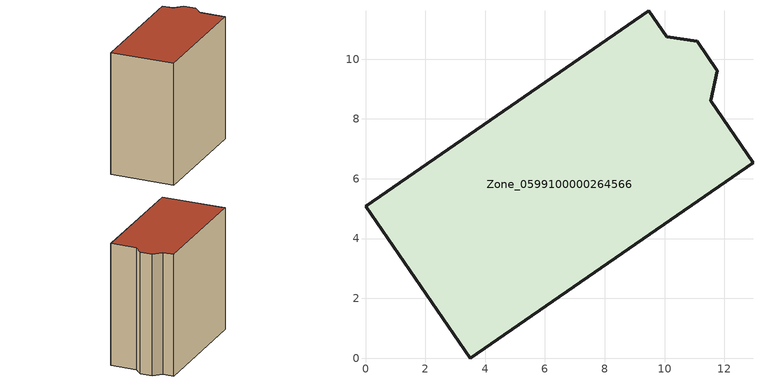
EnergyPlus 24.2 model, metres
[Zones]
Zone_0599100000264566
 floor ground (C_G): 10.07,10.75 11.09,10.59 11.77,9.6 11.54,8.6 12.96,6.54 3.5,0 0,5.07 9.48,11.62 z0
 wall outside (C_F): 11.54,8.6 11.77,9.6 11.09,10.59 10.07,10.75 9.48,11.62 0,5.07 3.5,0 12.96,6.54 11.54,8.6 z0:11.81
 roof outside (C_R): 3.5,0 12.96,6.54 11.54,8.6 11.77,9.6 11.09,10.59 10.07,10.75 9.48,11.62 0,5.07 z11.81
[BUILDING]
Pand.0599100000264566: North Axis=0; Terrain=City; Loads Convergence Tolerance Value=0.04; Temperature Convergence Tolerance Value=0.4; Solar Distribution=FullExterior; Maximum Number of Warmup Days=25; Minimum Number of Warmup Days=1
[Site:Location]
Rotterdam.The.Hague.AP_ZH_NLD Design_Conditions: Latitude=51.96; Longitude=4.45; Time Zone=1; Elevation=-4.5
[SITE:GROUNDTEMPERATURE:BUILDINGSURFACE]
18, 18, 18, 18, 18, 18, 18, 18, 18, 18, 18, 18
[MATERIAL] Thermal Absorptance=0.9; Solar Absorptance=0.7; Visible Absorptance=0.7
Name | Roughness | Thickness | Conductivity | Density | Specific Heat
G.TI.1946 | MediumSmooth | 0.15 | 1 | 540 | 1210
F.TI.1946 | Rough | 0.3 | 0.857143 | 1920 | 840
R.TI.1946 | MediumRough | 0.2 | 0.1 | 1500 | 1000
[CONSTRUCTION]
C_G: G.TI.1946
C_F: F.TI.1946
C_R: R.TI.1946
[ZONE]
Zone_0599100000264566: Type=1; Multiplier=1; Ceiling Height=Autocalculate; Volume=Autocalculate; Floor Area=autocalculate; Part of Total Floor Area=Yes
[ZONEINFILTRATION:DESIGNFLOWRATE]
Infil_Zone_0599100000264566: Zone or ZoneList or Space or SpaceList=Zone_0599100000264566; Schedule=AlwaysOn; Design Flow Rate Calculation Method=Flow/Area; Flow Rate per Floor Area=0.003; Constant Term Coefficient=1; Temperature Term Coefficient=0; Velocity Term Coefficient=0; Velocity Squared Term Coefficient=0
[HVACTEMPLATE:ZONE:IDEALLOADSAIRSYSTEM]
Zone_0599100000264566: Maximum Heating Supply Air Temperature=50; Minimum Cooling Supply Air Temperature=13; Maximum Heating Supply Air Humidity Ratio=0.0156; Minimum Cooling Supply Air Humidity Ratio=0.0077; Heating Limit=NoLimit; Cooling Limit=NoLimit; Dehumidification Control Type=ConstantSensibleHeatRatio; Cooling Sensible Heat Ratio=0.7; Dehumidification Setpoint=60; Humidification Control Type=None; Humidification Setpoint=30; Outdoor Air Method=None; Outdoor Air Flow Rate per Person=0.00944; Outdoor Air Flow Rate per Zone Floor Area=0; Outdoor Air Flow Rate per Zone=0; Demand Controlled Ventilation Type=None; Outdoor Air Economizer Type=NoEconomizer; Heat Recovery Type=None; Sensible Heat Recovery Effectiveness=0.7; Latent Heat Recovery Effectiveness=0.65
[ZONECONTROL:THERMOSTAT]
ThermostatControl_Zone_0599100000264566: Zone or ZoneList=Zone_0599100000264566; Control Type Schedule=DualSetpointControlType; Control 1=Thermostat_Zone_0599100000264566; Temperature Difference Between Cutout And Setpoint=0
[THERMOSTATSETPOINT:DUALSETPOINT]
Thermostat_Zone_0599100000264566: Heating Setpoint Temperature Schedule=HeatingSetpoint_Zone_0599100000264566; Cooling Setpoint Temperature Schedule=CoolingSetpoint_Zone_0599100000264566
[SCHEDULE:COMPACT]
HeatingSetpoint_Zone_0599100000264566: Through: 12/31, For: AllDays, Until: 24:00, 21
CoolingSetpoint_Zone_0599100000264566: Through: 12/31, For: AllDays, Until: 24:00, 24
DualSetpointControlType: Through: 12/31, For: AllDays, Until: 24:00, 4
AlwaysOn: Through: 12/31, For: AllDays, Until: 24:00, 1
